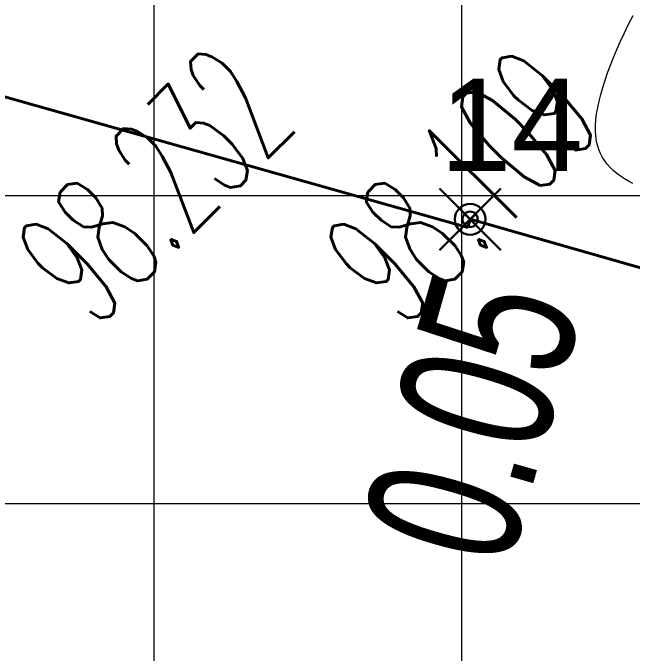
# Model space of a CAD drawing. Header units: millimetres. Extents: x 684983 to 685377, y 990360 to 990509.
# Drawn here: x 685039.097 to 685043.122, y 990411.068 to 990415.227 of the extents above; entities that cross this region are included whole.
import ezdxf

# ---------------------------------------------------------------- set-up
doc = ezdxf.new("R2010")
doc.units = ezdxf.units.MM
doc.header["$PDMODE"] = 35
doc.header["$PDSIZE"] = 0.2
for name, color, linetype, lineweight in [('BD', 1, 'Continuous', 40), ('BDRY POINT', 7, 'Continuous', 30), ('CON_1', 7, 'Continuous', 9), ('grid', 8, 'Continuous', 9), ('GRID LEVELS', 7, 'Continuous', 13)]:
    doc.layers.add(name, color=color, linetype=linetype, lineweight=lineweight)
doc.layers.add('dim', color=7, linetype='Continuous')
doc.styles.add('DIM', font='ARIALN.TTF', dxfattribs={"width": 0.8, "height": 1})
doc.styles.add('ROMANS', font='arial.ttf')
doc.styles.get("Standard").update_dxf_attribs({"font": 'RomanS'})
doc.dimstyles.get("Standard").update_dxf_attribs({"dimtxt": 1, "dimasz": 0.18, "dimexe": 0.18, "dimexo": 0.0625, "dimgap": 0.09, "dimtad": 0, "dimrnd": 0.05, "dimzin": 0, "dimdsep": 46, "dimtxsty": 'DIM', "dimcen": 0.09, "dimse1": 1, "dimse2": 1, "dimsd1": 1, "dimsd2": 1, "dimadec": 0, "dimazin": 0, "dimtfac": 1, "dimtix": 1, "dimtofl": 0, "dimtmove": 2, "dimatfit": 3, "dimfxl": 0, "dimtolj": 1, "dimtzin": 0, "dimarcsym": 0})

# ---------------------------------------------------------------- blocks, each defined once
blk = doc.blocks.new('BD')
at = {"color": 7}
for p, q in [((-0.037, -0.0335), (0.037, 0.0335)), ((-0.0354, 0.0354), (0.0354, -0.0354))]:
    blk.add_line(p, q, dxfattribs=at)
blk.add_circle((0, 0), 0.05, dxfattribs=at)
blk.add_point((0, 0), dxfattribs=at)
blk = doc.blocks.new('*D21')
at = {"layer": 'Defpoints', "color": 0, "transparency": 16777216}
for p in [(685033.231, 990416.32), (685033.0125, 990415.5444), (685042.054, 990413.834)]:
    blk.add_point(p, dxfattribs=at)
at = {"layer": 'dim', "color": 0, "transparency": 16777216, "insert": (685037.424, 990414.3014), "char_height": 1, "attachment_point": 5, "rotation": 344.2641, "style": 'DIM'}
blk.add_mtext('\\A1;9.15', dxfattribs=at)
blk = doc.blocks.new('*D22')
at = {"layer": 'Defpoints', "color": 0, "transparency": 16777216}
for p in [(685042.0688, 990413.8862), (685065.652, 990407.182), (685065.4309, 990406.4041)]:
    blk.add_point(p, dxfattribs=at)
at = {"layer": 'dim', "color": 0, "transparency": 16777216, "insert": (685053.6393, 990409.7562), "char_height": 1, "attachment_point": 5, "rotation": 344.1306, "style": 'DIM'}
blk.add_mtext('\\A1;24.50', dxfattribs=at)
blk = doc.blocks.new('*D34')
at = {"layer": 'Defpoints', "color": 0, "transparency": 16777216}
for p in [(685042.0688, 990413.8862), (685042.054, 990413.834), (685042.3891, 990413.7952)]:
    blk.add_point(p, dxfattribs=at)
at = {"color": 0, "transparency": 16777216, "insert": (685042.0869, 990412.5949), "char_height": 1, "attachment_point": 5, "rotation": 74.1306, "style": 'DIM'}
blk.add_mtext('\\A1;0.05', dxfattribs=at)

msp = doc.modelspace()

# ---------------------------------------------------------------- linework, layer by layer
at = {"layer": 'BD'}
for p, q in [((685033.231, 990416.32), (685042.054, 990413.834)), ((685042.0688, 990413.8862), (685042.054, 990413.834)), ((685042.0688, 990413.8862), (685065.652, 990407.182))]:
    msp.add_line(p, q, dxfattribs=at)
at = {"layer": 'CON_1', "color": 49, "linetype": 'Continuous', "elevation": 98, "flags": 128}
msp.add_lwpolyline([(685043.1269, 990414.1184), (685043.0983, 990414.1339), (685043.0712, 990414.1501), (685043.0457, 990414.167), (685043.0217, 990414.1846), (685042.9995, 990414.2032), (685042.9789, 990414.2228), (685042.9602, 990414.2436), (685042.9434, 990414.2655), (685042.9285, 990414.2887), (685042.9156, 990414.3134), (685042.9047, 990414.3395), (685042.896, 990414.3673), (685042.8895, 990414.3968), (685042.8853, 990414.428), (685042.8834, 990414.4612), (685042.8838, 990414.4962), (685042.8864, 990414.533), (685042.8911, 990414.5716), (685042.898, 990414.6118), (685042.907, 990414.6537), (685042.918, 990414.6972), (685042.931, 990414.7423), (685042.9458, 990414.7889), (685042.9626, 990414.8369), (685042.9811, 990414.8863), (685043.0014, 990414.9371), (685043.0234, 990414.9892), (685043.0471, 990415.0425), (685043.0724, 990415.097), (685043.0992, 990415.1527), (685043.1275, 990415.2095)], dxfattribs=at)
at = {"layer": 'grid'}
for p, q in [((685040.0136, 990509.1548), (685040.0136, 990370.8996)), ((685042.0136, 990509.1548), (685042.0136, 990370.8996)), ((685085.1957, 990414.0381), (684982.7636, 990414.0381)), ((685085.1957, 990412.0381), (684982.7636, 990412.0381))]:
    msp.add_line(p, q, dxfattribs=at)

# ---------------------------------------------------------------- block references
at = {"layer": 'BDRY POINT'}
msp.add_blockref('BD', (685042.0688, 990413.8862), dxfattribs=at)

# ---------------------------------------------------------------- texts
at = {"color": 1, "style": 'ROMANS'}
msp.add_text('14', height=0.6, dxfattribs=at).set_placement((685041.8716, 990414.1994))
at = {"layer": 'GRID LEVELS', "width": 0.5}
for s, p in [('98.232', (685039.63, 990413.1578, 98.2323)), ('98.109', (685041.63, 990413.1578, 98.109))]:
    msp.add_text(s, height=0.8, rotation=45, dxfattribs=at).set_placement(p)

# ---------------------------------------------------------------- dimensions: what is measured, and where the dimension line sits
dim = msp.add_linear_dim(base=(685042.3891, 990413.7952), p1=(685042.054, 990413.834), p2=(685042.0688, 990413.8862), angle=74.1306, dimstyle='Standard')
dim.commit()
dim.dimension.update_dxf_attribs({"geometry": '*D34', "text_midpoint": (685042.0869, 990412.5949), "dimtype": 161})
at = {"layer": 'dim'}
for p1, p2, distance, picture, middle in [((685042.054, 990413.834), (685033.231, 990416.32), 0.8058, '*D21', (685037.424, 990414.3014)), ((685042.0688, 990413.8862), (685065.652, 990407.182), -0.8087, '*D22', (685053.6393, 990409.7562))]:
    dim = msp.add_aligned_dim(p1=p1, p2=p2, distance=distance, dimstyle='Standard', dxfattribs=at)
    dim.commit()
    dim.dimension.update_dxf_attribs({"geometry": picture, "text_midpoint": middle})

doc.saveas('drawing.dxf')
